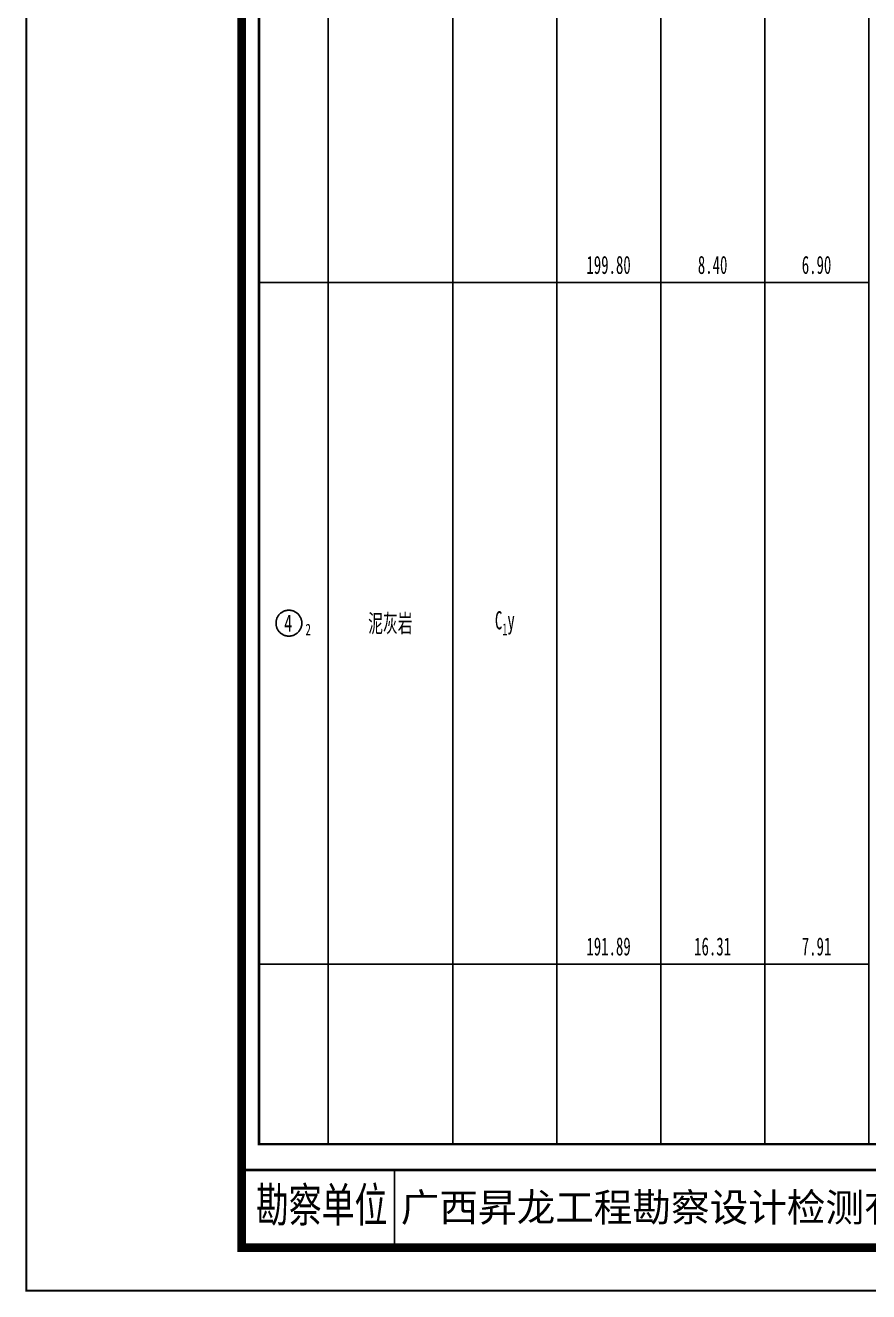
# Model space of a CAD drawing. Header units: millimetres. Extents: x 1264 to 9491, y 619 to 916.
# Drawn here: x 9281.1 to 9379, y 618.8 to 765.7 of the extents above; entities that cross this region are included whole.
import ezdxf
from ezdxf.enums import TextEntityAlignment as Align

# ---------------------------------------------------------------- set-up
doc = ezdxf.new("R2010")
doc.units = ezdxf.units.MM
doc.layers.add('GICAD_POU_TEXTS', color=7, linetype='Continuous')
doc.styles.add('HT', font='simhei.ttf')
doc.styles.add('LZ_FONT', font='simfang_0.ttf', dxfattribs={"width": 0.7, "height": 8})
doc.styles.add('成果图图块', font='simfang_0.ttf', dxfattribs={"height": 2.5})
doc.styles.add('成果图表体', font='simfang_0.ttf', dxfattribs={"width": 0.6, "height": 2.1})

# ---------------------------------------------------------------- blocks, each defined once
blk = doc.blocks.new('ZZT_DCBH_Y1.dwg51', base_point=(0.51, 0))
at = {"color": 7}
blk.add_polyline3d([(-1.52, 0.02, 0), (-1.52, -0.06, 0), (-1.52, -0.13, 0), (-1.51, -0.2, 0), (-1.5, -0.28, 0), (-1.48, -0.35, 0), (-1.46, -0.42, 0), (-1.44, -0.49, 0), (-1.41, -0.56, 0), (-1.38, -0.63, 0), (-1.35, -0.69, 0), (-1.31, -0.76, 0), (-1.27, -0.82, 0), (-1.23, -0.88, 0), (-1.18, -0.94, 0), (-1.14, -0.99, 0), (-1.09, -1.04, 0), (-1.03, -1.1, 0), (-0.98, -1.14, 0), (-0.92, -1.19, 0), (-0.86, -1.23, 0), (-0.8, -1.27, 0), (-0.73, -1.31, 0), (-0.67, -1.34, 0), (-0.6, -1.37, 0), (-0.53, -1.4, 0), (-0.46, -1.42, 0), (-0.39, -1.44, 0), (-0.32, -1.46, 0), (-0.25, -1.47, 0), (-0.17, -1.48, 0), (-0.1, -1.48, 0), (-0.02, -1.48, 0), (0.05, -1.48, 0), (0.12, -1.48, 0), (0.2, -1.47, 0), (0.27, -1.46, 0), (0.34, -1.44, 0), (0.41, -1.42, 0), (0.48, -1.4, 0), (0.55, -1.37, 0), (0.62, -1.34, 0), (0.68, -1.31, 0), (0.75, -1.27, 0), (0.81, -1.23, 0), (0.87, -1.19, 0), (0.93, -1.14, 0), (0.98, -1.1, 0), (1.04, -1.04, 0), (1.09, -0.99, 0), (1.13, -0.94, 0), (1.18, -0.88, 0), (1.22, -0.82, 0), (1.26, -0.76, 0), (1.3, -0.69, 0), (1.33, -0.63, 0), (1.36, -0.56, 0), (1.39, -0.49, 0), (1.41, -0.42, 0), (1.43, -0.35, 0), (1.45, -0.28, 0), (1.46, -0.2, 0), (1.47, -0.13, 0), (1.47, -0.06, 0), (1.48, 0.02, 0), (1.47, 0.09, 0), (1.47, 0.16, 0), (1.46, 0.24, 0), (1.45, 0.31, 0), (1.43, 0.38, 0), (1.41, 0.45, 0), (1.39, 0.52, 0), (1.36, 0.59, 0), (1.33, 0.66, 0), (1.3, 0.72, 0), (1.26, 0.79, 0), (1.22, 0.85, 0), (1.18, 0.91, 0), (1.13, 0.97, 0), (1.09, 1.02, 0), (1.04, 1.08, 0), (0.98, 1.13, 0), (0.93, 1.18, 0), (0.87, 1.22, 0), (0.81, 1.26, 0), (0.75, 1.3, 0), (0.68, 1.34, 0), (0.62, 1.37, 0), (0.55, 1.4, 0), (0.48, 1.43, 0), (0.41, 1.45, 0), (0.34, 1.47, 0), (0.27, 1.49, 0), (0.2, 1.5, 0), (0.12, 1.51, 0), (0.05, 1.51, 0), (-0.02, 1.52, 0), (-0.1, 1.51, 0), (-0.17, 1.51, 0), (-0.25, 1.5, 0), (-0.32, 1.49, 0), (-0.39, 1.47, 0), (-0.46, 1.45, 0), (-0.53, 1.43, 0), (-0.6, 1.4, 0), (-0.67, 1.37, 0), (-0.73, 1.34, 0), (-0.8, 1.3, 0), (-0.86, 1.26, 0), (-0.92, 1.22, 0), (-0.98, 1.18, 0), (-1.03, 1.13, 0), (-1.09, 1.08, 0), (-1.14, 1.02, 0), (-1.18, 0.97, 0), (-1.23, 0.91, 0), (-1.27, 0.85, 0), (-1.31, 0.79, 0), (-1.35, 0.72, 0), (-1.38, 0.66, 0), (-1.41, 0.59, 0), (-1.44, 0.52, 0), (-1.46, 0.45, 0), (-1.48, 0.38, 0), (-1.5, 0.31, 0), (-1.51, 0.24, 0), (-1.52, 0.16, 0), (-1.52, 0.09, 0), (-1.52, 0.02, 0)], dxfattribs=at)
at = {"layer": 'GICAD_POU_TEXTS', "color": 7, "style": '成果图图块', "width": 0.7}
blk.add_text('4', height=2, dxfattribs=at).set_placement((-0.11, -0.99), align=Align.CENTER)
blk.add_text('2', height=1.33, dxfattribs=at).set_placement((1.9, -1.39))
blk = doc.blocks.new('柱状图图框模板-(昇龙标准).dwg36', base_point=(27, 229))
blk.add_line((42.74, 4.95), (42.74, 13.95))
blk.add_line((42.74, 4.95), (42.74, 13.95))
for points, const_width in [([(0, 0), (210, 0), (210, 297), (0, 297)], 0.25), ([(25, 5), (205, 5), (205, 292), (25, 292)], 1), ([(27, 265), (203, 265), (203, 17), (27, 17)], 0.3)]:
    blk.add_lwpolyline(points, close=True, dxfattribs=dict(const_width=const_width))
at = {"const_width": 0.3}
blk.add_lwpolyline([(25, 14), (205, 14)], dxfattribs=at)
at = {"style": 'LZ_FONT', "width": 0.7}
blk.add_text('勘察单位', height=4, dxfattribs=at).set_placement((26.65, 7.95))
at = {"style": 'HT'}
blk.add_text('广西昇龙工程勘察设计检测有限公司', height=3.2865, dxfattribs=at).set_placement((43.48, 8.02))

msp = doc.modelspace()

# ---------------------------------------------------------------- linework, layer by layer
at = {"color": 0}
for p, q in [((9308.18, 735.89), (9308.18, 804.89)), ((9316.23, 735.89), (9316.23, 804.89)), ((9308.18, 735.89), (9316.23, 735.89)), ((9308.18, 735.89), (9316.23, 735.89)), ((9308.18, 656.79), (9308.18, 735.89)), ((9316.23, 656.79), (9316.23, 735.89)), ((9308.18, 656.79), (9316.23, 656.79))]:
    msp.add_line(p, q, dxfattribs=at)
for points in [[(9308.18, 635.89), (9308.18, 819.89)], [(9316.23, 635.89), (9316.23, 819.89)], [(9316.23, 635.89), (9316.23, 819.89)], [(9330.71, 635.89), (9330.71, 819.89)], [(9330.71, 635.89), (9330.71, 819.89)], [(9342.78, 635.89), (9342.78, 819.89)], [(9342.78, 635.89), (9342.78, 819.89)], [(9354.86, 635.89), (9354.86, 819.89)], [(9354.86, 635.89), (9354.86, 819.89)], [(9366.93, 635.89), (9366.93, 819.89)], [(9366.93, 635.89), (9366.93, 819.89)], [(9379, 635.89), (9379, 819.89)], [(9379, 635.89), (9379, 819.89)], [(9316.23, 735.89), (9316.23, 804.89)], [(9330.71, 735.89), (9330.71, 804.89)], [(9330.71, 735.89), (9330.71, 804.89)], [(9342.78, 735.89), (9342.78, 804.89)], [(9342.78, 735.89), (9342.78, 804.89)], [(9354.86, 735.89), (9354.86, 804.89)], [(9354.86, 735.89), (9354.86, 804.89)], [(9366.93, 735.89), (9366.93, 804.89)], [(9366.93, 735.89), (9366.93, 804.89)], [(9379, 735.89), (9379, 804.89)], [(9316.23, 735.89), (9330.71, 735.89)], [(9316.23, 735.89), (9330.71, 735.89)], [(9316.23, 656.79), (9316.23, 735.89)], [(9330.71, 656.79), (9330.71, 735.89)], [(9330.71, 735.89), (9342.78, 735.89)], [(9330.71, 735.89), (9342.78, 735.89)], [(9330.71, 656.79), (9330.71, 735.89)], [(9342.78, 656.79), (9342.78, 735.89)], [(9342.78, 735.89), (9354.86, 735.89)], [(9342.78, 735.89), (9354.86, 735.89)], [(9342.78, 656.79), (9342.78, 735.89)], [(9354.86, 656.79), (9354.86, 735.89)], [(9354.86, 735.89), (9366.93, 735.89)], [(9354.86, 735.89), (9366.93, 735.89)], [(9354.86, 656.79), (9354.86, 735.89)], [(9366.93, 656.79), (9366.93, 735.89)], [(9366.93, 735.89), (9379, 735.89)], [(9366.93, 735.89), (9379, 735.89)], [(9366.93, 656.79), (9366.93, 735.89)], [(9379, 656.79), (9379, 735.89)], [(9316.23, 656.79), (9330.71, 656.79)], [(9330.71, 656.79), (9342.78, 656.79)], [(9342.78, 656.79), (9354.86, 656.79)], [(9354.86, 656.79), (9366.93, 656.79)], [(9366.93, 656.79), (9379, 656.79)], [(9308.18, 635.89), (9316.23, 635.89)], [(9316.23, 635.89), (9330.71, 635.89)], [(9330.71, 635.89), (9342.78, 635.89)], [(9342.78, 635.89), (9354.86, 635.89)], [(9354.86, 635.89), (9366.93, 635.89)], [(9366.93, 635.89), (9379, 635.89)], [(9379, 635.89), (9393.48, 635.89)]]:
    msp.add_lwpolyline(points, dxfattribs=at)

# ---------------------------------------------------------------- block references
for name, p in [('柱状图图框模板-(昇龙标准).dwg36', (9308.18, 847.89)), ('ZZT_DCBH_Y1.dwg51', (9312.2, 696.34))]:
    msp.add_blockref(name, p)

# ---------------------------------------------------------------- texts
at = {"color": 0, "style": '成果图表体', "width": 0.6}
for s, height, p in [('199.80', 2.1, (9346.22, 736.89)), ('8.40', 2.1, (9359.16, 736.89)), ('6.90', 2.1, (9371.23, 736.89)), ('泥灰岩', 2.1, (9320.87, 695.29)), ('C', 2.1, (9335.59, 695.64)), ('y', 2.1, (9337.04, 695.64)), ('1', 1.4, (9336.46, 694.94)), ('191.89', 2.1, (9346.22, 657.79)), ('16.31', 2.1, (9358.73, 657.79)), ('7.91', 2.1, (9371.23, 657.79))]:
    msp.add_text(s, height=height, dxfattribs=at).set_placement(p)

doc.saveas('drawing.dxf')
